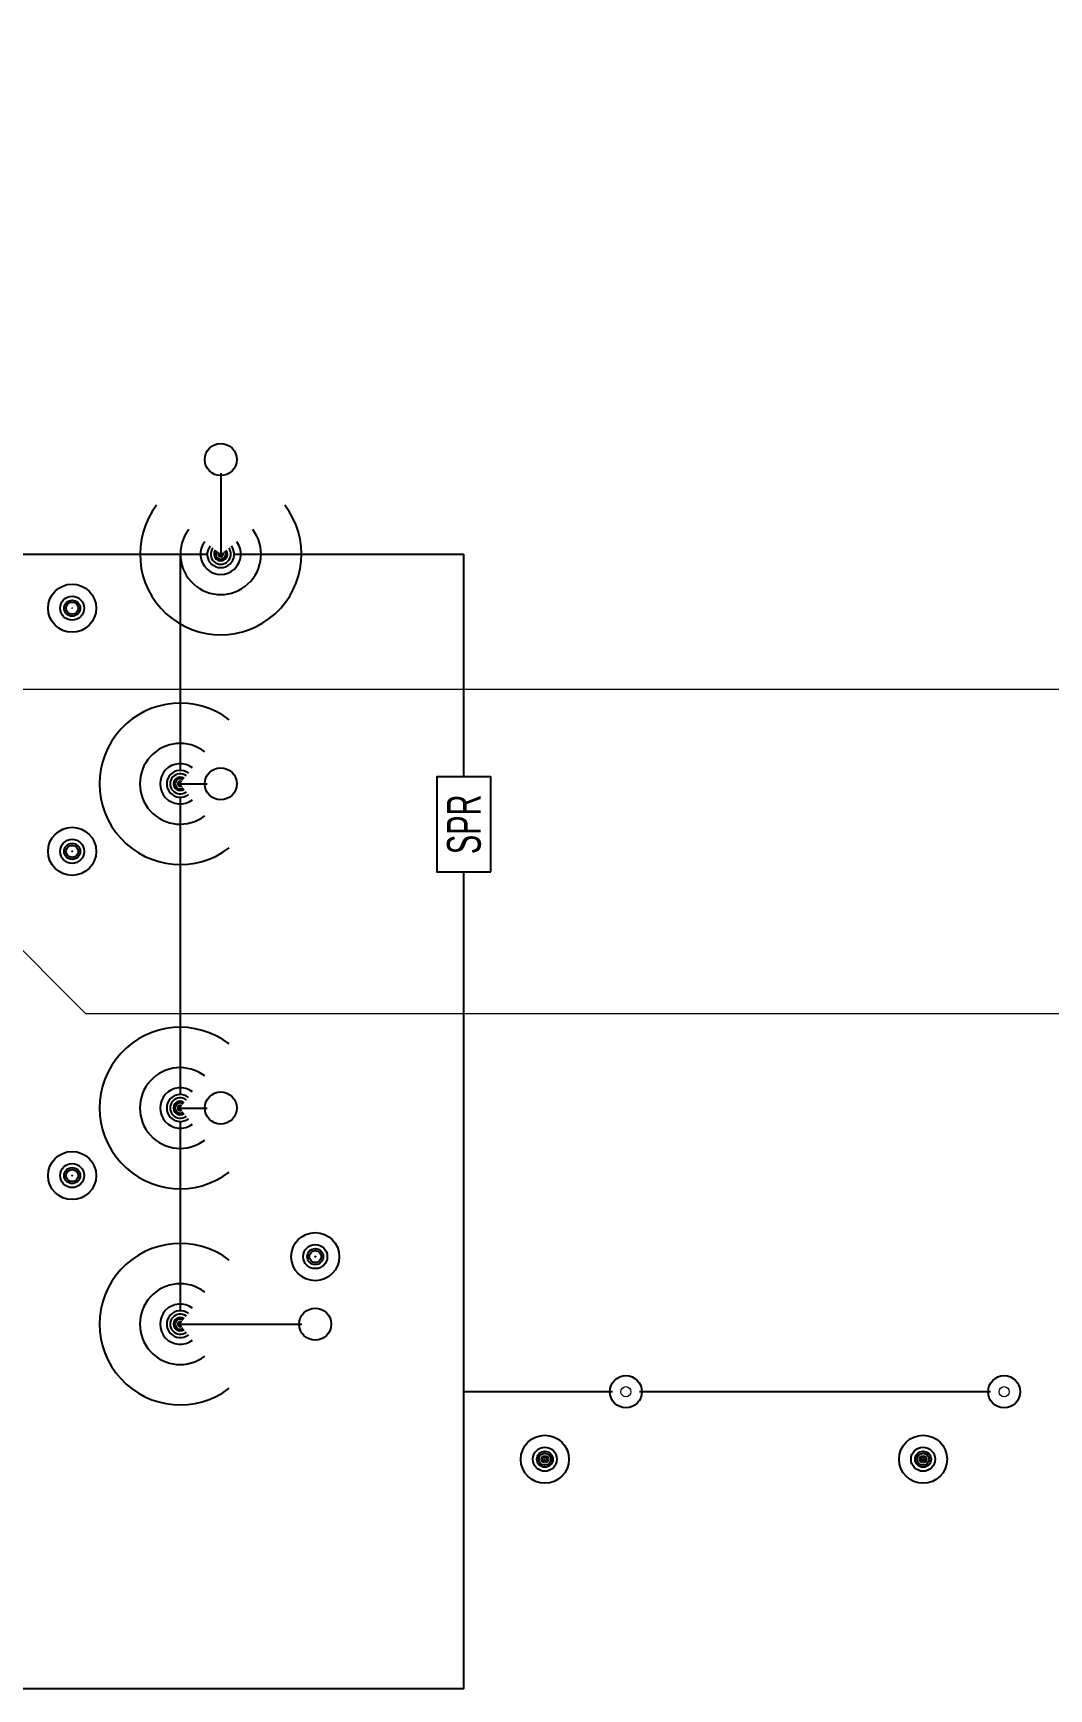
# Model space of a CAD drawing. Extents: x -22136 to 18501, y -126 to 776.
# Drawn here: x -339.6 to -38.7, y 211.7 to 702 of the extents above; entities that cross this region are included whole.
import ezdxf
from ezdxf import colors
from ezdxf.entities.mleader import LeaderData, LeaderLine
from ezdxf.enums import TextEntityAlignment as Align
from ezdxf.math import Vec2, Vec3

# ---------------------------------------------------------------- set-up
doc = ezdxf.new("R2010")
doc.units = 0
doc.header["$LTSCALE"] = 48
doc.header["$MEASUREMENT"] = 0
for name, color, linetype in [('F-SPRK-HEAD-N', 2, 'Continuous'), ('F-SPRK-HEAD-N @ 1 (1)', 2, 'Continuous'), ('F-SPRK-HEAD-N @ 1 (2)', 2, 'Continuous'), ('F-SPRK-HEAD-N @ 128', 2, 'Continuous'), ('F-SPRK-HEAD-N @ 192', 2, 'Continuous'), ('F-SPRK-HEAD-N @ 48', 2, 'Continuous'), ('F-SPRK-HEAD-N @ 64', 2, 'Continuous'), ('F-SPRK-HEAD-N @ 96', 2, 'Continuous'), ('F-SPRN-N', 1, 'Continuous'), ('F-SPRN-N @ 1 (1)', 1, 'Continuous'), ('F-SPRN-N @ 1 (2)', 1, 'Continuous'), ('F-SPRN-N @ 12', 1, 'Continuous'), ('F-SPRN-N @ 128', 1, 'Continuous'), ('F-SPRN-N @ 16', 1, 'Continuous'), ('F-SPRN-N @ 192', 1, 'Continuous'), ('F-SPRN-N @ 2', 1, 'Continuous'), ('F-SPRN-N @ 24', 1, 'Continuous'), ('F-SPRN-N @ 384', 1, 'Continuous'), ('F-SPRN-N @ 4', 1, 'Continuous'), ('F-SPRN-N @ 48', 1, 'Continuous'), ('F-SPRN-N @ 64', 1, 'Continuous'), ('F-SPRN-N @ 768', 1, 'Continuous'), ('F-SPRN-N @ 8', 1, 'Continuous'), ('F-SPRN-N @ 96', 1, 'Continuous')]:
    doc.layers.add(name, color=color, linetype=linetype)
doc.layers.add('G-ANNO-TEXT', color=70, linetype='Continuous', lineweight=0)
doc.styles.add('Arial', font='arial.ttf')
doc.styles.add('Arial Narrow', font='ARIALN.TTF')

# ---------------------------------------------------------------- blocks, each defined once
blk = doc.blocks.new('*U12')
at = {"layer": 'DEFPOINTS'}
blk.add_lwpolyline([(-0.11, -0.0625), (0.11, -0.0625), (0.11, 0.0625), (-0.11, 0.0625)], close=True, dxfattribs=at)
at = {"style": 'Arial Narrow', "width": 0.75}
blk.add_text('SPR', height=0.07812, dxfattribs=at).set_placement((0, 0), align=Align.MIDDLE)
blk = doc.blocks.new('*U14')
blk.add_circle((0, 0), 0.0371)
blk = doc.blocks.new('*U689')
at = {"layer": 'F-SPRK-HEAD-N @ 1 (1)'}
blk.add_blockref('*U14', (-328, 363.74), dxfattribs=at)
at = {"layer": 'F-SPRK-HEAD-N @ 1 (2)'}
blk.add_blockref('*U14', (-328, 363.74), dxfattribs=at)
at = {"layer": 'F-SPRK-HEAD-N @ 128', "xscale": 128, "yscale": 128, "zscale": 128}
blk.add_blockref('*U14', (-284, 383.74), dxfattribs=at)
at = {"layer": 'F-SPRK-HEAD-N @ 192', "xscale": 192, "yscale": 192, "zscale": 192}
blk.add_blockref('*U14', (-328, 363.74), dxfattribs=at)
at = {"layer": 'F-SPRK-HEAD-N @ 48', "xscale": 48, "yscale": 48, "zscale": 48}
blk.add_blockref('*U14', (-328, 363.74), dxfattribs=at)
at = {"layer": 'F-SPRK-HEAD-N @ 64', "xscale": 64, "yscale": 64, "zscale": 64}
blk.add_blockref('*U14', (-328, 363.74), dxfattribs=at)
at = {"layer": 'F-SPRK-HEAD-N @ 96', "xscale": 96, "yscale": 96, "zscale": 96}
blk.add_blockref('*U14', (-328, 363.74), dxfattribs=at)
blk = doc.blocks.new('*U690')
at = {"layer": 'F-SPRK-HEAD-N @ 1 (1)'}
blk.add_blockref('*U14', (-328, 531.74), dxfattribs=at)
at = {"layer": 'F-SPRK-HEAD-N @ 1 (2)'}
blk.add_blockref('*U14', (-328, 531.74), dxfattribs=at)
at = {"layer": 'F-SPRK-HEAD-N @ 128', "xscale": 128, "yscale": 128, "zscale": 128}
blk.add_blockref('*U14', (-284, 575.74), dxfattribs=at)
at = {"layer": 'F-SPRK-HEAD-N @ 192', "xscale": 192, "yscale": 192, "zscale": 192}
blk.add_blockref('*U14', (-328, 531.74), dxfattribs=at)
at = {"layer": 'F-SPRK-HEAD-N @ 48', "xscale": 48, "yscale": 48, "zscale": 48}
blk.add_blockref('*U14', (-328, 531.74), dxfattribs=at)
at = {"layer": 'F-SPRK-HEAD-N @ 64', "xscale": 64, "yscale": 64, "zscale": 64}
blk.add_blockref('*U14', (-328, 531.74), dxfattribs=at)
at = {"layer": 'F-SPRK-HEAD-N @ 96', "xscale": 96, "yscale": 96, "zscale": 96}
blk.add_blockref('*U14', (-328, 531.74), dxfattribs=at)
blk = doc.blocks.new('*U699')
at = {"layer": 'F-SPRK-HEAD-N @ 1 (1)'}
blk.add_blockref('*U14', (-328, 459.74), dxfattribs=at)
at = {"layer": 'F-SPRK-HEAD-N @ 1 (2)'}
blk.add_blockref('*U14', (-328, 459.74), dxfattribs=at)
at = {"layer": 'F-SPRK-HEAD-N @ 128', "xscale": 128, "yscale": 128, "zscale": 128}
blk.add_blockref('*U14', (-284, 479.74), dxfattribs=at)
at = {"layer": 'F-SPRK-HEAD-N @ 192', "xscale": 192, "yscale": 192, "zscale": 192}
blk.add_blockref('*U14', (-328, 459.74), dxfattribs=at)
at = {"layer": 'F-SPRK-HEAD-N @ 48', "xscale": 48, "yscale": 48, "zscale": 48}
blk.add_blockref('*U14', (-328, 459.74), dxfattribs=at)
at = {"layer": 'F-SPRK-HEAD-N @ 64', "xscale": 64, "yscale": 64, "zscale": 64}
blk.add_blockref('*U14', (-328, 459.74), dxfattribs=at)
at = {"layer": 'F-SPRK-HEAD-N @ 96', "xscale": 96, "yscale": 96, "zscale": 96}
blk.add_blockref('*U14', (-328, 459.74), dxfattribs=at)
blk = doc.blocks.new('*U700')
at = {"layer": 'F-SPRK-HEAD-N @ 1 (1)'}
blk.add_blockref('*U14', (-256, 339.74), dxfattribs=at)
at = {"layer": 'F-SPRK-HEAD-N @ 1 (2)'}
blk.add_blockref('*U14', (-256, 339.74), dxfattribs=at)
at = {"layer": 'F-SPRK-HEAD-N @ 128', "xscale": 128, "yscale": 128, "zscale": 128}
blk.add_blockref('*U14', (-256, 319.74), dxfattribs=at)
at = {"layer": 'F-SPRK-HEAD-N @ 192', "xscale": 192, "yscale": 192, "zscale": 192}
blk.add_blockref('*U14', (-256, 339.74), dxfattribs=at)
at = {"layer": 'F-SPRK-HEAD-N @ 48', "xscale": 48, "yscale": 48, "zscale": 48}
blk.add_blockref('*U14', (-256, 339.74), dxfattribs=at)
at = {"layer": 'F-SPRK-HEAD-N @ 64', "xscale": 64, "yscale": 64, "zscale": 64}
blk.add_blockref('*U14', (-256, 339.74), dxfattribs=at)
at = {"layer": 'F-SPRK-HEAD-N @ 96', "xscale": 96, "yscale": 96, "zscale": 96}
blk.add_blockref('*U14', (-256, 339.74), dxfattribs=at)
blk = doc.blocks.new('*U21')
blk.add_circle((0, 0), 0.0371)
at = {"color": 7, "lineweight": 0}
blk.add_circle((0, 0), 0.0117, dxfattribs=at)
blk = doc.blocks.new('*U701')
at = {"layer": 'F-SPRK-HEAD-N @ 1 (1)'}
blk.add_blockref('*U21', (-188, 279.74), dxfattribs=at)
at = {"layer": 'F-SPRK-HEAD-N @ 1 (2)'}
blk.add_blockref('*U21', (-188, 279.74), dxfattribs=at)
at = {"layer": 'F-SPRK-HEAD-N @ 128', "xscale": 128, "yscale": 128, "zscale": 128}
blk.add_blockref('*U21', (-164, 299.74), dxfattribs=at)
at = {"layer": 'F-SPRK-HEAD-N @ 192', "xscale": 192, "yscale": 192, "zscale": 192}
blk.add_blockref('*U21', (-188, 279.74), dxfattribs=at)
at = {"layer": 'F-SPRK-HEAD-N @ 48', "xscale": 48, "yscale": 48, "zscale": 48}
blk.add_blockref('*U21', (-188, 279.74), dxfattribs=at)
at = {"layer": 'F-SPRK-HEAD-N @ 64', "xscale": 64, "yscale": 64, "zscale": 64}
blk.add_blockref('*U21', (-188, 279.74), dxfattribs=at)
at = {"layer": 'F-SPRK-HEAD-N @ 96', "xscale": 96, "yscale": 96, "zscale": 96}
blk.add_blockref('*U21', (-188, 279.74), dxfattribs=at)
blk = doc.blocks.new('*U702')
at = {"layer": 'F-SPRK-HEAD-N @ 1 (1)'}
blk.add_blockref('*U21', (-76, 279.74), dxfattribs=at)
at = {"layer": 'F-SPRK-HEAD-N @ 1 (2)'}
blk.add_blockref('*U21', (-76, 279.74), dxfattribs=at)
at = {"layer": 'F-SPRK-HEAD-N @ 128', "xscale": 128, "yscale": 128, "zscale": 128}
blk.add_blockref('*U21', (-52, 299.74), dxfattribs=at)
at = {"layer": 'F-SPRK-HEAD-N @ 192', "xscale": 192, "yscale": 192, "zscale": 192}
blk.add_blockref('*U21', (-76, 279.74), dxfattribs=at)
at = {"layer": 'F-SPRK-HEAD-N @ 48', "xscale": 48, "yscale": 48, "zscale": 48}
blk.add_blockref('*U21', (-76, 279.74), dxfattribs=at)
at = {"layer": 'F-SPRK-HEAD-N @ 64', "xscale": 64, "yscale": 64, "zscale": 64}
blk.add_blockref('*U21', (-76, 279.74), dxfattribs=at)
at = {"layer": 'F-SPRK-HEAD-N @ 96', "xscale": 96, "yscale": 96, "zscale": 96}
blk.add_blockref('*U21', (-76, 279.74), dxfattribs=at)
blk = doc.blocks.new('*U15')
at = {"linetype": 'Continuous'}
blk.add_arc((0, 0), 0.03112, 232.56697, 127.43303, dxfattribs=at)
blk = doc.blocks.new('*U716')
at = {"layer": 'F-SPRN-N @ 1 (1)', "rotation": 270}
blk.add_blockref('*U15', (-284, 547.74), dxfattribs=at)
at = {"layer": 'F-SPRN-N @ 1 (2)', "rotation": 270}
blk.add_blockref('*U15', (-284, 547.74), dxfattribs=at)
at = {"layer": 'F-SPRN-N @ 12', "xscale": 12, "yscale": 12, "zscale": 12, "rotation": 270}
blk.add_blockref('*U15', (-284, 547.74), dxfattribs=at)
at = {"layer": 'F-SPRN-N @ 128', "xscale": 128, "yscale": 128, "zscale": 128, "rotation": 270}
blk.add_blockref('*U15', (-284, 547.74), dxfattribs=at)
at = {"layer": 'F-SPRN-N @ 16', "xscale": 16, "yscale": 16, "zscale": 16, "rotation": 270}
blk.add_blockref('*U15', (-284, 547.74), dxfattribs=at)
at = {"layer": 'F-SPRN-N @ 192', "xscale": 192, "yscale": 192, "zscale": 192, "rotation": 270}
blk.add_blockref('*U15', (-284, 547.74), dxfattribs=at)
at = {"layer": 'F-SPRN-N @ 2', "xscale": 2, "yscale": 2, "zscale": 2, "rotation": 270}
blk.add_blockref('*U15', (-284, 547.74), dxfattribs=at)
at = {"layer": 'F-SPRN-N @ 24', "xscale": 24, "yscale": 24, "zscale": 24, "rotation": 270}
blk.add_blockref('*U15', (-284, 547.74), dxfattribs=at)
at = {"layer": 'F-SPRN-N @ 384', "xscale": 384, "yscale": 384, "zscale": 384, "rotation": 270}
blk.add_blockref('*U15', (-284, 547.74), dxfattribs=at)
at = {"layer": 'F-SPRN-N @ 4', "xscale": 4, "yscale": 4, "zscale": 4, "rotation": 270}
blk.add_blockref('*U15', (-284, 547.74), dxfattribs=at)
at = {"layer": 'F-SPRN-N @ 48', "xscale": 48, "yscale": 48, "zscale": 48, "rotation": 270}
blk.add_blockref('*U15', (-284, 547.74), dxfattribs=at)
at = {"layer": 'F-SPRN-N @ 64', "xscale": 64, "yscale": 64, "zscale": 64, "rotation": 270}
blk.add_blockref('*U15', (-284, 547.74), dxfattribs=at)
at = {"layer": 'F-SPRN-N @ 768', "xscale": 768, "yscale": 768, "zscale": 768, "rotation": 270}
blk.add_blockref('*U15', (-284, 547.74), dxfattribs=at)
at = {"layer": 'F-SPRN-N @ 8', "xscale": 8, "yscale": 8, "zscale": 8, "rotation": 270}
blk.add_blockref('*U15', (-284, 547.74), dxfattribs=at)
at = {"layer": 'F-SPRN-N @ 96', "xscale": 96, "yscale": 96, "zscale": 96, "rotation": 270}
blk.add_blockref('*U15', (-284, 547.74), dxfattribs=at)
blk = doc.blocks.new('*U717')
at = {"layer": 'F-SPRN-N @ 1 (1)', "rotation": 180}
blk.add_blockref('*U15', (-296, 479.74), dxfattribs=at)
at = {"layer": 'F-SPRN-N @ 1 (2)', "rotation": 180}
blk.add_blockref('*U15', (-296, 479.74), dxfattribs=at)
at = {"layer": 'F-SPRN-N @ 12', "xscale": 12, "yscale": 12, "zscale": 12, "rotation": 180}
blk.add_blockref('*U15', (-296, 479.74), dxfattribs=at)
at = {"layer": 'F-SPRN-N @ 128', "xscale": 128, "yscale": 128, "zscale": 128, "rotation": 180}
blk.add_blockref('*U15', (-296, 479.74), dxfattribs=at)
at = {"layer": 'F-SPRN-N @ 16', "xscale": 16, "yscale": 16, "zscale": 16, "rotation": 180}
blk.add_blockref('*U15', (-296, 479.74), dxfattribs=at)
at = {"layer": 'F-SPRN-N @ 192', "xscale": 192, "yscale": 192, "zscale": 192, "rotation": 180}
blk.add_blockref('*U15', (-296, 479.74), dxfattribs=at)
at = {"layer": 'F-SPRN-N @ 2', "xscale": 2, "yscale": 2, "zscale": 2, "rotation": 180}
blk.add_blockref('*U15', (-296, 479.74), dxfattribs=at)
at = {"layer": 'F-SPRN-N @ 24', "xscale": 24, "yscale": 24, "zscale": 24, "rotation": 180}
blk.add_blockref('*U15', (-296, 479.74), dxfattribs=at)
at = {"layer": 'F-SPRN-N @ 384', "xscale": 384, "yscale": 384, "zscale": 384, "rotation": 180}
blk.add_blockref('*U15', (-296, 479.74), dxfattribs=at)
at = {"layer": 'F-SPRN-N @ 4', "xscale": 4, "yscale": 4, "zscale": 4, "rotation": 180}
blk.add_blockref('*U15', (-296, 479.74), dxfattribs=at)
at = {"layer": 'F-SPRN-N @ 48', "xscale": 48, "yscale": 48, "zscale": 48, "rotation": 180}
blk.add_blockref('*U15', (-296, 479.74), dxfattribs=at)
at = {"layer": 'F-SPRN-N @ 64', "xscale": 64, "yscale": 64, "zscale": 64, "rotation": 180}
blk.add_blockref('*U15', (-296, 479.74), dxfattribs=at)
at = {"layer": 'F-SPRN-N @ 768', "xscale": 768, "yscale": 768, "zscale": 768, "rotation": 180}
blk.add_blockref('*U15', (-296, 479.74), dxfattribs=at)
at = {"layer": 'F-SPRN-N @ 8', "xscale": 8, "yscale": 8, "zscale": 8, "rotation": 180}
blk.add_blockref('*U15', (-296, 479.74), dxfattribs=at)
at = {"layer": 'F-SPRN-N @ 96', "xscale": 96, "yscale": 96, "zscale": 96, "rotation": 180}
blk.add_blockref('*U15', (-296, 479.74), dxfattribs=at)
blk = doc.blocks.new('*U718')
at = {"layer": 'F-SPRN-N @ 1 (1)', "rotation": 180}
blk.add_blockref('*U15', (-296, 383.74), dxfattribs=at)
at = {"layer": 'F-SPRN-N @ 1 (2)', "rotation": 180}
blk.add_blockref('*U15', (-296, 383.74), dxfattribs=at)
at = {"layer": 'F-SPRN-N @ 12', "xscale": 12, "yscale": 12, "zscale": 12, "rotation": 180}
blk.add_blockref('*U15', (-296, 383.74), dxfattribs=at)
at = {"layer": 'F-SPRN-N @ 128', "xscale": 128, "yscale": 128, "zscale": 128, "rotation": 180}
blk.add_blockref('*U15', (-296, 383.74), dxfattribs=at)
at = {"layer": 'F-SPRN-N @ 16', "xscale": 16, "yscale": 16, "zscale": 16, "rotation": 180}
blk.add_blockref('*U15', (-296, 383.74), dxfattribs=at)
at = {"layer": 'F-SPRN-N @ 192', "xscale": 192, "yscale": 192, "zscale": 192, "rotation": 180}
blk.add_blockref('*U15', (-296, 383.74), dxfattribs=at)
at = {"layer": 'F-SPRN-N @ 2', "xscale": 2, "yscale": 2, "zscale": 2, "rotation": 180}
blk.add_blockref('*U15', (-296, 383.74), dxfattribs=at)
at = {"layer": 'F-SPRN-N @ 24', "xscale": 24, "yscale": 24, "zscale": 24, "rotation": 180}
blk.add_blockref('*U15', (-296, 383.74), dxfattribs=at)
at = {"layer": 'F-SPRN-N @ 384', "xscale": 384, "yscale": 384, "zscale": 384, "rotation": 180}
blk.add_blockref('*U15', (-296, 383.74), dxfattribs=at)
at = {"layer": 'F-SPRN-N @ 4', "xscale": 4, "yscale": 4, "zscale": 4, "rotation": 180}
blk.add_blockref('*U15', (-296, 383.74), dxfattribs=at)
at = {"layer": 'F-SPRN-N @ 48', "xscale": 48, "yscale": 48, "zscale": 48, "rotation": 180}
blk.add_blockref('*U15', (-296, 383.74), dxfattribs=at)
at = {"layer": 'F-SPRN-N @ 64', "xscale": 64, "yscale": 64, "zscale": 64, "rotation": 180}
blk.add_blockref('*U15', (-296, 383.74), dxfattribs=at)
at = {"layer": 'F-SPRN-N @ 768', "xscale": 768, "yscale": 768, "zscale": 768, "rotation": 180}
blk.add_blockref('*U15', (-296, 383.74), dxfattribs=at)
at = {"layer": 'F-SPRN-N @ 8', "xscale": 8, "yscale": 8, "zscale": 8, "rotation": 180}
blk.add_blockref('*U15', (-296, 383.74), dxfattribs=at)
at = {"layer": 'F-SPRN-N @ 96', "xscale": 96, "yscale": 96, "zscale": 96, "rotation": 180}
blk.add_blockref('*U15', (-296, 383.74), dxfattribs=at)
blk = doc.blocks.new('*U719')
at = {"layer": 'F-SPRN-N @ 1 (1)', "rotation": 180}
blk.add_blockref('*U15', (-296, 319.74), dxfattribs=at)
at = {"layer": 'F-SPRN-N @ 1 (2)', "rotation": 180}
blk.add_blockref('*U15', (-296, 319.74), dxfattribs=at)
at = {"layer": 'F-SPRN-N @ 12', "xscale": 12, "yscale": 12, "zscale": 12, "rotation": 180}
blk.add_blockref('*U15', (-296, 319.74), dxfattribs=at)
at = {"layer": 'F-SPRN-N @ 128', "xscale": 128, "yscale": 128, "zscale": 128, "rotation": 180}
blk.add_blockref('*U15', (-296, 319.74), dxfattribs=at)
at = {"layer": 'F-SPRN-N @ 16', "xscale": 16, "yscale": 16, "zscale": 16, "rotation": 180}
blk.add_blockref('*U15', (-296, 319.74), dxfattribs=at)
at = {"layer": 'F-SPRN-N @ 192', "xscale": 192, "yscale": 192, "zscale": 192, "rotation": 180}
blk.add_blockref('*U15', (-296, 319.74), dxfattribs=at)
at = {"layer": 'F-SPRN-N @ 2', "xscale": 2, "yscale": 2, "zscale": 2, "rotation": 180}
blk.add_blockref('*U15', (-296, 319.74), dxfattribs=at)
at = {"layer": 'F-SPRN-N @ 24', "xscale": 24, "yscale": 24, "zscale": 24, "rotation": 180}
blk.add_blockref('*U15', (-296, 319.74), dxfattribs=at)
at = {"layer": 'F-SPRN-N @ 384', "xscale": 384, "yscale": 384, "zscale": 384, "rotation": 180}
blk.add_blockref('*U15', (-296, 319.74), dxfattribs=at)
at = {"layer": 'F-SPRN-N @ 4', "xscale": 4, "yscale": 4, "zscale": 4, "rotation": 180}
blk.add_blockref('*U15', (-296, 319.74), dxfattribs=at)
at = {"layer": 'F-SPRN-N @ 48', "xscale": 48, "yscale": 48, "zscale": 48, "rotation": 180}
blk.add_blockref('*U15', (-296, 319.74), dxfattribs=at)
at = {"layer": 'F-SPRN-N @ 64', "xscale": 64, "yscale": 64, "zscale": 64, "rotation": 180}
blk.add_blockref('*U15', (-296, 319.74), dxfattribs=at)
at = {"layer": 'F-SPRN-N @ 768', "xscale": 768, "yscale": 768, "zscale": 768, "rotation": 180}
blk.add_blockref('*U15', (-296, 319.74), dxfattribs=at)
at = {"layer": 'F-SPRN-N @ 8', "xscale": 8, "yscale": 8, "zscale": 8, "rotation": 180}
blk.add_blockref('*U15', (-296, 319.74), dxfattribs=at)
at = {"layer": 'F-SPRN-N @ 96', "xscale": 96, "yscale": 96, "zscale": 96, "rotation": 180}
blk.add_blockref('*U15', (-296, 319.74), dxfattribs=at)

msp = doc.modelspace()

# ---------------------------------------------------------------- linework, layer by layer
at = {"layer": 'F-SPRN-N'}
for p, q in [((-284, 571.74), (-284, 547.74)), ((-379.25, 547.74), (-288, 547.74)), ((-296, 547.74), (-296, 483.74)), ((-280, 547.74), (-212, 547.74)), ((-212, 481.82), (-212, 547.74)), ((-296, 479.74), (-288, 479.74)), ((-296, 475.74), (-296, 387.74)), ((-212, 211.74), (-212, 453.67)), ((-296, 383.74), (-288, 383.74)), ((-296, 379.74), (-296, 323.74)), ((-296, 319.74), (-260, 319.74)), ((-168, 299.74), (-212, 299.74)), ((-56, 299.74), (-160, 299.74)), ((-212, 211.74), (-677.92, 211.74))]:
    msp.add_line(p, q, dxfattribs=at)

# ---------------------------------------------------------------- block references
at = {"layer": 'F-SPRK-HEAD-N'}
for name in ['*U690', '*U699', '*U689', '*U700', '*U701', '*U702']:
    msp.add_blockref(name, (0, 0), dxfattribs=at)
at = {"layer": 'F-SPRN-N'}
for name in ['*U716', '*U717', '*U718', '*U719']:
    msp.add_blockref(name, (0, 0), dxfattribs=at)
at = {"layer": 'F-SPRN-N @ 128', "xscale": 128, "yscale": 128, "zscale": 128, "rotation": 90}
msp.add_blockref('*U12', (-212, 467.74), dxfattribs=at)

# ---------------------------------------------------------------- leaders
at = {"layer": 'G-ANNO-TEXT'}
ml = msp.add_multileader_mtext('Standard', dxfattribs=at)
ml.set_content('LINEN CHUTE SPR RISER ', color=256, style='Arial')
ml.set_leader_properties(color=256, linetype='ByLayer', lineweight=-1)
ml.build(insert=Vec2(0, 0))
ml.multileader.update_dxf_attribs({"has_dogleg": 0, "dogleg_length": 0.125, "arrow_head_size": 16, "scale": 128})
ctx = ml.context
ctx.base_point, ctx.scale, ctx.char_height, ctx.arrow_head_size, ctx.landing_gap_size, ctx.plane_origin = Vec3(-1952, 695.74), 128, 12, 16, 4, Vec3(-1964, 491.74)
notes = []
notes.append((ctx, [(0, (1, 1, 0), (-1968, 695.74), (1, 0), 16, [(0, [(-1964, 491.74), (-1956, 695.74)], 0, [])])]))
ctx.mtext.insert, ctx.mtext.width, ctx.mtext.flow_direction = Vec3(-1948, 701.85), 53.0863, 5
ml = msp.add_multileader_mtext('Standard', dxfattribs=at)
ml.set_content('\\A1;3"DR DN\\P6"FP DN\\P2{\\H0.8x;\\S1#2;\\H1.25x;"FDC}\\PFCVS', color=256, style='Arial')
ml.set_leader_properties(color=256, linetype='ByLayer', lineweight=-1)
ml.build(insert=Vec2(0, 0))
ml.multileader.update_dxf_attribs({"has_dogleg": 0, "dogleg_length": 0.125, "arrow_head_size": 16, "scale": 128})
ctx = ml.context
ctx.base_point, ctx.scale, ctx.char_height, ctx.arrow_head_size, ctx.landing_gap_size, ctx.plane_origin = Vec3(140, 507.74), 128, 12, 16, 4, Vec3(-252, 663.74)
notes.append((ctx, [(0, (1, 1, 0), (124, 507.74), (1, 0), 16, [(0, [(-444, 567.74), (-384, 507.74)], 0, [])])]))
ctx.mtext.insert, ctx.mtext.flow_direction = Vec3(144, 513.85), 5
ml = msp.add_multileader_mtext('Standard', dxfattribs=at)
ml.set_content('4"SP-UP TO ROOF MANIFOLD', color=256, style='Arial')
ml.set_leader_properties(color=256, linetype='ByLayer', lineweight=-1)
ml.build(insert=Vec2(0, 0))
ml.multileader.update_dxf_attribs({"has_dogleg": 0, "dogleg_length": 0.125, "arrow_head_size": 16, "scale": 128})
ctx = ml.context
ctx.base_point, ctx.scale, ctx.char_height, ctx.arrow_head_size, ctx.landing_gap_size, ctx.plane_origin = Vec3(140, 411.74), 128, 12, 16, 4, Vec3(-424, 511.74)
notes.append((ctx, [(0, (1, 1, 0), (124, 411.74), (1, 0), 16, [(0, [(-424, 511.74), (-324, 411.74)], 0, [])])]))
ctx.mtext.insert, ctx.mtext.width, ctx.mtext.flow_direction = Vec3(144, 417.85), 143.4133, 5
for ctx, leaders in notes:
    for number, flags, end, landing, length, lines in leaders:
        leader = LeaderData()
        leader.index, (leader.has_last_leader_line, leader.has_dogleg_vector, leader.attachment_direction) = number, flags
        leader.last_leader_point, leader.dogleg_vector, leader.dogleg_length = Vec3(end), Vec3(landing), length
        for number, points, colour, breaks in lines:
            line = LeaderLine()
            line.index, line.vertices, line.color, line.breaks = number, Vec3.list(points), colors.encode_raw_color(colour), breaks
            leader.lines.append(line)
        ctx.leaders.append(leader)

doc.saveas('drawing.dxf')
